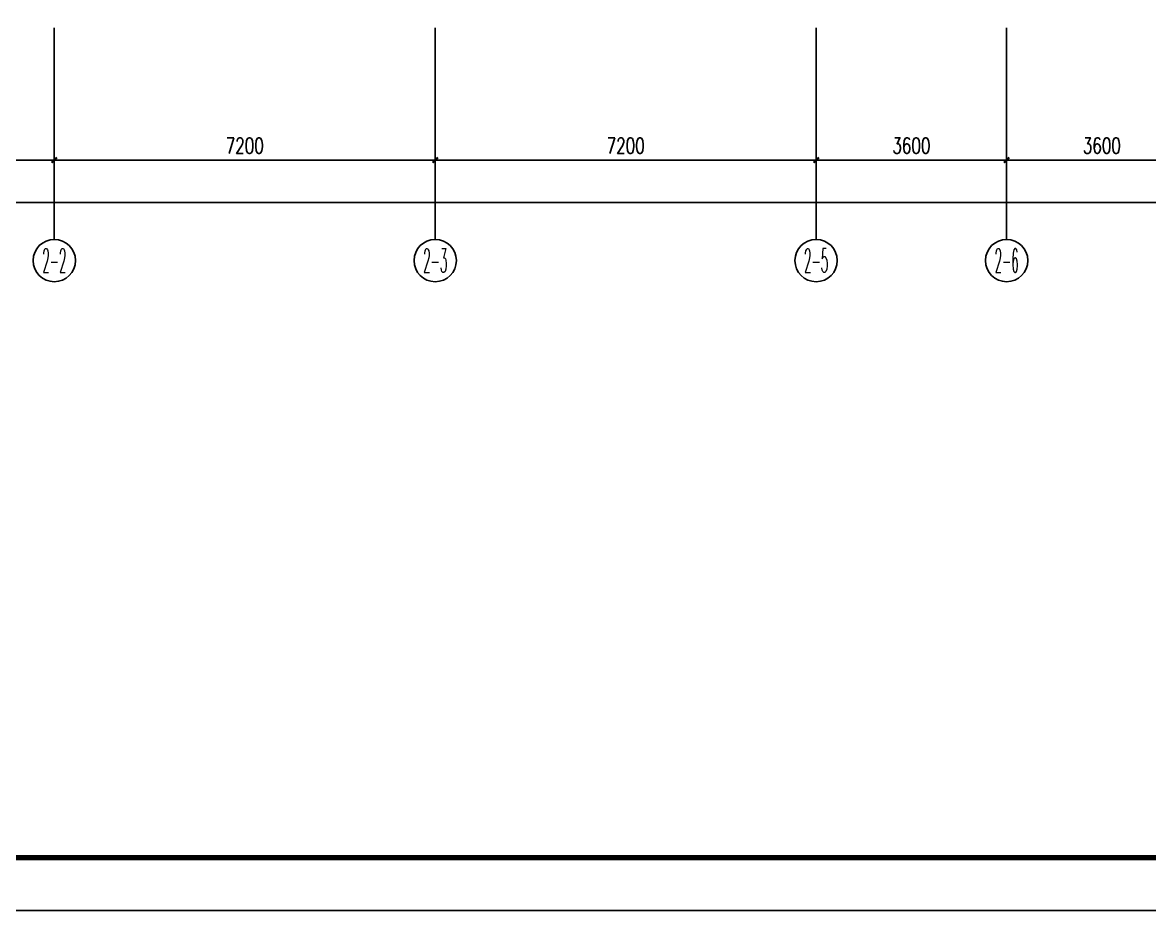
# Model space of a CAD drawing. Extents: x -9422388 to 15610651, y -1992469 to 953794.
# Drawn here: x -2869433 to -2848133, y -380398 to -363613 of the extents above; entities that cross this region are included whole.
import ezdxf
from ezdxf.enums import TextEntityAlignment as Align

# ---------------------------------------------------------------- set-up
doc = ezdxf.new("R2010")
doc.units = 0
doc.header["$LTSCALE"] = 1000
doc.layers.add('AXIS_TEXT', color=7, linetype='Continuous')
doc.layers.add('PUB_TITLE', color=4, linetype='Continuous')
doc.styles.add('_TCH_AXIS', font='COMPLEX', dxfattribs={"bigfont": 'GBCBIG'})
doc.styles.add('_TCH_DIM_T3', font='SIMPLEX', dxfattribs={"width": 0.705882, "bigfont": 'GBCBIG'})
doc.styles.add('COMPLEX', font='COMPLEX')
doc.dimstyles.new('_TCH_ARCH&&100', dxfattribs={"dimtxt": 297.5, "dimasz": 100, "dimexe": 250, "dimexo": 300, "dimgap": 126.25, "dimtad": 1, "dimdec": 0, "dimzin": 0, "dimdsep": 46, "dimtxsty": '_TCH_DIM_T3', "dimblk": 'ARCHTICK', "dimcen": 0.09, "dimclrt": 7, "dimazin": 2, "dimtfac": 1, "dimtdec": 0, "dimtix": 1, "dimtmove": 2, "dimatfit": 3, "dimfxl": 0, "dimtolj": 1, "dimtzin": 0, "dimarcsym": 0})

# ---------------------------------------------------------------- blocks, each defined once
blk = doc.blocks.new('_ArchTick')
at = {"color": 0, "linetype": 'ByBlock', "const_width": 0.4}
blk.add_lwpolyline([(-0.5, -0.5), (0.5, 0.5)], dxfattribs=at)
blk = doc.blocks.new('*D2838')
at = {"color": 0, "lineweight": -2, "transparency": 16777216}
for p, q in [((1474530, -199693), (1474530, -202943)), ((1541350, -199693), (1541350, -202943)), ((1474530, -202693), (1541350, -202693))]:
    blk.add_line(p, q, dxfattribs=at)
at = {"layer": 'Defpoints', "color": 0, "transparency": 16777216}
for p in [(1474530, -199393), (1541350, -199393), (1541350, -202693)]:
    blk.add_point(p, dxfattribs=at)
at = {"color": 0, "lineweight": -2, "transparency": 16777216, "xscale": 100, "yscale": 100, "zscale": 100, "rotation": 180}
blk.add_blockref('_ArchTick', (1474530, -202693), dxfattribs=at)
at = {"color": 0, "lineweight": -2, "transparency": 16777216, "xscale": 100, "yscale": 100, "zscale": 100}
blk.add_blockref('_ArchTick', (1541350, -202693), dxfattribs=at)
at = {"color": 7, "transparency": 16777216, "insert": (1507940, -202418), "char_height": 297.5, "attachment_point": 5, "style": '_TCH_DIM_T3'}
blk.add_mtext('\\A1;66820', dxfattribs=at)
blk = doc.blocks.new('*D2839')
at = {"color": 0, "lineweight": -2, "transparency": 16777216}
for p, q in [((1474530, -199693), (1474530, -202143)), ((1481730, -199693), (1481730, -202143)), ((1474530, -201893), (1481730, -201893))]:
    blk.add_line(p, q, dxfattribs=at)
at = {"layer": 'Defpoints', "color": 0, "transparency": 16777216}
for p in [(1474530, -199393), (1481730, -199393), (1481730, -201893)]:
    blk.add_point(p, dxfattribs=at)
at = {"color": 0, "lineweight": -2, "transparency": 16777216, "xscale": 100, "yscale": 100, "zscale": 100, "rotation": 180}
blk.add_blockref('_ArchTick', (1474530, -201893), dxfattribs=at)
at = {"color": 0, "lineweight": -2, "transparency": 16777216, "xscale": 100, "yscale": 100, "zscale": 100}
blk.add_blockref('_ArchTick', (1481730, -201893), dxfattribs=at)
at = {"color": 7, "transparency": 16777216, "insert": (1478130, -201618), "char_height": 297.5, "attachment_point": 5, "style": '_TCH_DIM_T3'}
blk.add_mtext('\\A1;7200', dxfattribs=at)
blk = doc.blocks.new('*D2840')
at = {"color": 0, "lineweight": -2, "transparency": 16777216}
for p, q in [((1481730, -199693), (1481730, -202143)), ((1488930, -199693), (1488930, -202143)), ((1481730, -201893), (1488930, -201893))]:
    blk.add_line(p, q, dxfattribs=at)
at = {"layer": 'Defpoints', "color": 0, "transparency": 16777216}
for p in [(1481730, -199393), (1488930, -199393), (1488930, -201893)]:
    blk.add_point(p, dxfattribs=at)
at = {"color": 0, "lineweight": -2, "transparency": 16777216, "xscale": 100, "yscale": 100, "zscale": 100, "rotation": 180}
blk.add_blockref('_ArchTick', (1481730, -201893), dxfattribs=at)
at = {"color": 0, "lineweight": -2, "transparency": 16777216, "xscale": 100, "yscale": 100, "zscale": 100}
blk.add_blockref('_ArchTick', (1488930, -201893), dxfattribs=at)
at = {"color": 7, "transparency": 16777216, "insert": (1485330, -201618), "char_height": 297.5, "attachment_point": 5, "style": '_TCH_DIM_T3'}
blk.add_mtext('\\A1;7200', dxfattribs=at)
blk = doc.blocks.new('*D2841')
at = {"color": 0, "lineweight": -2, "transparency": 16777216}
for p, q in [((1488930, -199693), (1488930, -202143)), ((1496130, -199693), (1496130, -202143)), ((1488930, -201893), (1496130, -201893))]:
    blk.add_line(p, q, dxfattribs=at)
at = {"layer": 'Defpoints', "color": 0, "transparency": 16777216}
for p in [(1488930, -199393), (1496130, -199393), (1496130, -201893)]:
    blk.add_point(p, dxfattribs=at)
at = {"color": 0, "lineweight": -2, "transparency": 16777216, "xscale": 100, "yscale": 100, "zscale": 100, "rotation": 180}
blk.add_blockref('_ArchTick', (1488930, -201893), dxfattribs=at)
at = {"color": 0, "lineweight": -2, "transparency": 16777216, "xscale": 100, "yscale": 100, "zscale": 100}
blk.add_blockref('_ArchTick', (1496130, -201893), dxfattribs=at)
at = {"color": 7, "transparency": 16777216, "insert": (1492530, -201618), "char_height": 297.5, "attachment_point": 5, "style": '_TCH_DIM_T3'}
blk.add_mtext('\\A1;7200', dxfattribs=at)
blk = doc.blocks.new('*D2842')
at = {"color": 0, "lineweight": -2, "transparency": 16777216}
for p, q in [((1496130, -199693), (1496130, -202143)), ((1499730, -199693), (1499730, -202143)), ((1496130, -201893), (1499730, -201893))]:
    blk.add_line(p, q, dxfattribs=at)
at = {"layer": 'Defpoints', "color": 0, "transparency": 16777216}
for p in [(1496130, -199393), (1499730, -199393), (1499730, -201893)]:
    blk.add_point(p, dxfattribs=at)
at = {"color": 0, "lineweight": -2, "transparency": 16777216, "xscale": 100, "yscale": 100, "zscale": 100, "rotation": 180}
blk.add_blockref('_ArchTick', (1496130, -201893), dxfattribs=at)
at = {"color": 0, "lineweight": -2, "transparency": 16777216, "xscale": 100, "yscale": 100, "zscale": 100}
blk.add_blockref('_ArchTick', (1499730, -201893), dxfattribs=at)
at = {"color": 7, "transparency": 16777216, "insert": (1497930, -201618), "char_height": 297.5, "attachment_point": 5, "style": '_TCH_DIM_T3'}
blk.add_mtext('\\A1;3600', dxfattribs=at)
blk = doc.blocks.new('*D2843')
at = {"color": 0, "lineweight": -2, "transparency": 16777216}
for p, q in [((1499730, -199693), (1499730, -202143)), ((1503330, -199693), (1503330, -202143)), ((1499730, -201893), (1503330, -201893))]:
    blk.add_line(p, q, dxfattribs=at)
at = {"layer": 'Defpoints', "color": 0, "transparency": 16777216}
for p in [(1499730, -199393), (1503330, -199393), (1503330, -201893)]:
    blk.add_point(p, dxfattribs=at)
at = {"color": 0, "lineweight": -2, "transparency": 16777216, "xscale": 100, "yscale": 100, "zscale": 100, "rotation": 180}
blk.add_blockref('_ArchTick', (1499730, -201893), dxfattribs=at)
at = {"color": 0, "lineweight": -2, "transparency": 16777216, "xscale": 100, "yscale": 100, "zscale": 100}
blk.add_blockref('_ArchTick', (1503330, -201893), dxfattribs=at)
at = {"color": 7, "transparency": 16777216, "insert": (1501530, -201618), "char_height": 297.5, "attachment_point": 5, "style": '_TCH_DIM_T3'}
blk.add_mtext('\\A1;3600', dxfattribs=at)
blk = doc.blocks.new('_AXISO')
at = {"color": 0}
blk.add_circle((0, 0), 0.5, dxfattribs=at)
at = {"layer": 'AXIS_TEXT', "color": 0, "style": 'COMPLEX', "width": 1.041667}
blk.add_attdef('A', text='', height=0.56, dxfattribs=at).set_placement((-0.25, -0.28), (0.25, -0.28), align=Align.FIT)
blk = doc.blocks.new('34214')
at = {"color": 8}
for p, q in [((1481729.8, -199392.6), (1481729.8, -203392.6)), ((1488929.8, -199392.6), (1488929.8, -203392.6)), ((1496129.8, -199392.6), (1496129.8, -203392.6)), ((1499729.8, -199392.6), (1499729.8, -203392.6))]:
    blk.add_line(p, q, dxfattribs=at)
ref = blk.add_blockref('_AXISO', (1481729.8, -203792.6), dxfattribs=dict(at, xscale=800, yscale=800, zscale=800))
ref.add_attrib('A', '2-2', dxfattribs={"layer": 'AXIS_TEXT', "color": 8, "height": 452.55, "style": '_TCH_AXIS', "width": 0.35}).set_placement((1481503.5, -204018.8), (1481956.1, -204018.8), align=Align.FIT)
ref = blk.add_blockref('_AXISO', (1488929.8, -203792.6), dxfattribs=dict(at, xscale=800, yscale=800, zscale=800))
ref.add_attrib('A', '2-3', dxfattribs={"layer": 'AXIS_TEXT', "color": 8, "height": 452.55, "style": '_TCH_AXIS', "width": 0.35}).set_placement((1488703.5, -204018.8), (1489156.1, -204018.8), align=Align.FIT)
ref = blk.add_blockref('_AXISO', (1496129.8, -203792.6), dxfattribs=dict(at, xscale=800, yscale=800, zscale=800))
ref.add_attrib('A', '2-5', dxfattribs={"layer": 'AXIS_TEXT', "color": 8, "height": 452.55, "style": '_TCH_AXIS', "width": 0.35}).set_placement((1495903.5, -204018.8), (1496356.1, -204018.8), align=Align.FIT)
ref = blk.add_blockref('_AXISO', (1499729.8, -203792.6), dxfattribs=dict(at, xscale=800, yscale=800, zscale=800))
ref.add_attrib('A', '2-6', dxfattribs={"layer": 'AXIS_TEXT', "color": 8, "height": 452.55, "style": '_TCH_AXIS', "width": 0.35}).set_placement((1499503.5, -204018.8), (1499956.1, -204018.8), align=Align.FIT)
for p1, p2, distance, picture, middle in [((1474529.8, -199392.6), (1541349.8, -199392.6), -3300, '*D2838', (1507939.8, -202417.6)), ((1474529.8, -199392.6), (1481729.8, -199392.6), -2500, '*D2839', (1478129.8, -201617.6)), ((1481729.8, -199392.6), (1488929.8, -199392.6), -2500, '*D2840', (1485329.8, -201617.6)), ((1488929.8, -199392.6), (1496129.8, -199392.6), -2500, '*D2841', (1492529.8, -201617.6)), ((1496129.8, -199392.6), (1499729.8, -199392.6), -2500, '*D2842', (1497929.8, -201617.6)), ((1499729.8, -199392.6), (1503329.8, -199392.6), -2500, '*D2843', (1501529.8, -201617.6))]:
    dim = blk.add_aligned_dim(p1=p1, p2=p2, distance=distance, dimstyle='_TCH_ARCH&&100', dxfattribs=at)
    dim.commit()
    dim.dimension.update_dxf_attribs({"geometry": picture, "text_midpoint": middle})

msp = doc.modelspace()

# ---------------------------------------------------------------- linework, layer by layer
at = {"layer": 'PUB_TITLE'}
msp.add_lwpolyline([(-2891974.25692, -380398.05939), (-2786874.25692, -380398.05939), (-2786874.25692, -320998.05939), (-2891974.25692, -320998.05939)], close=True, dxfattribs=at)
at = {"layer": 'PUB_TITLE', "const_width": 100}
msp.add_lwpolyline([(-2889474.25692, -379398.05939), (-2787874.25692, -379398.05939), (-2787874.25692, -321998.05939), (-2889474.25692, -321998.05939)], close=True, dxfattribs=at)

# ---------------------------------------------------------------- block references
msp.add_blockref('34214', (-4350562.63649, -164320.0857))

doc.saveas('drawing.dxf')
